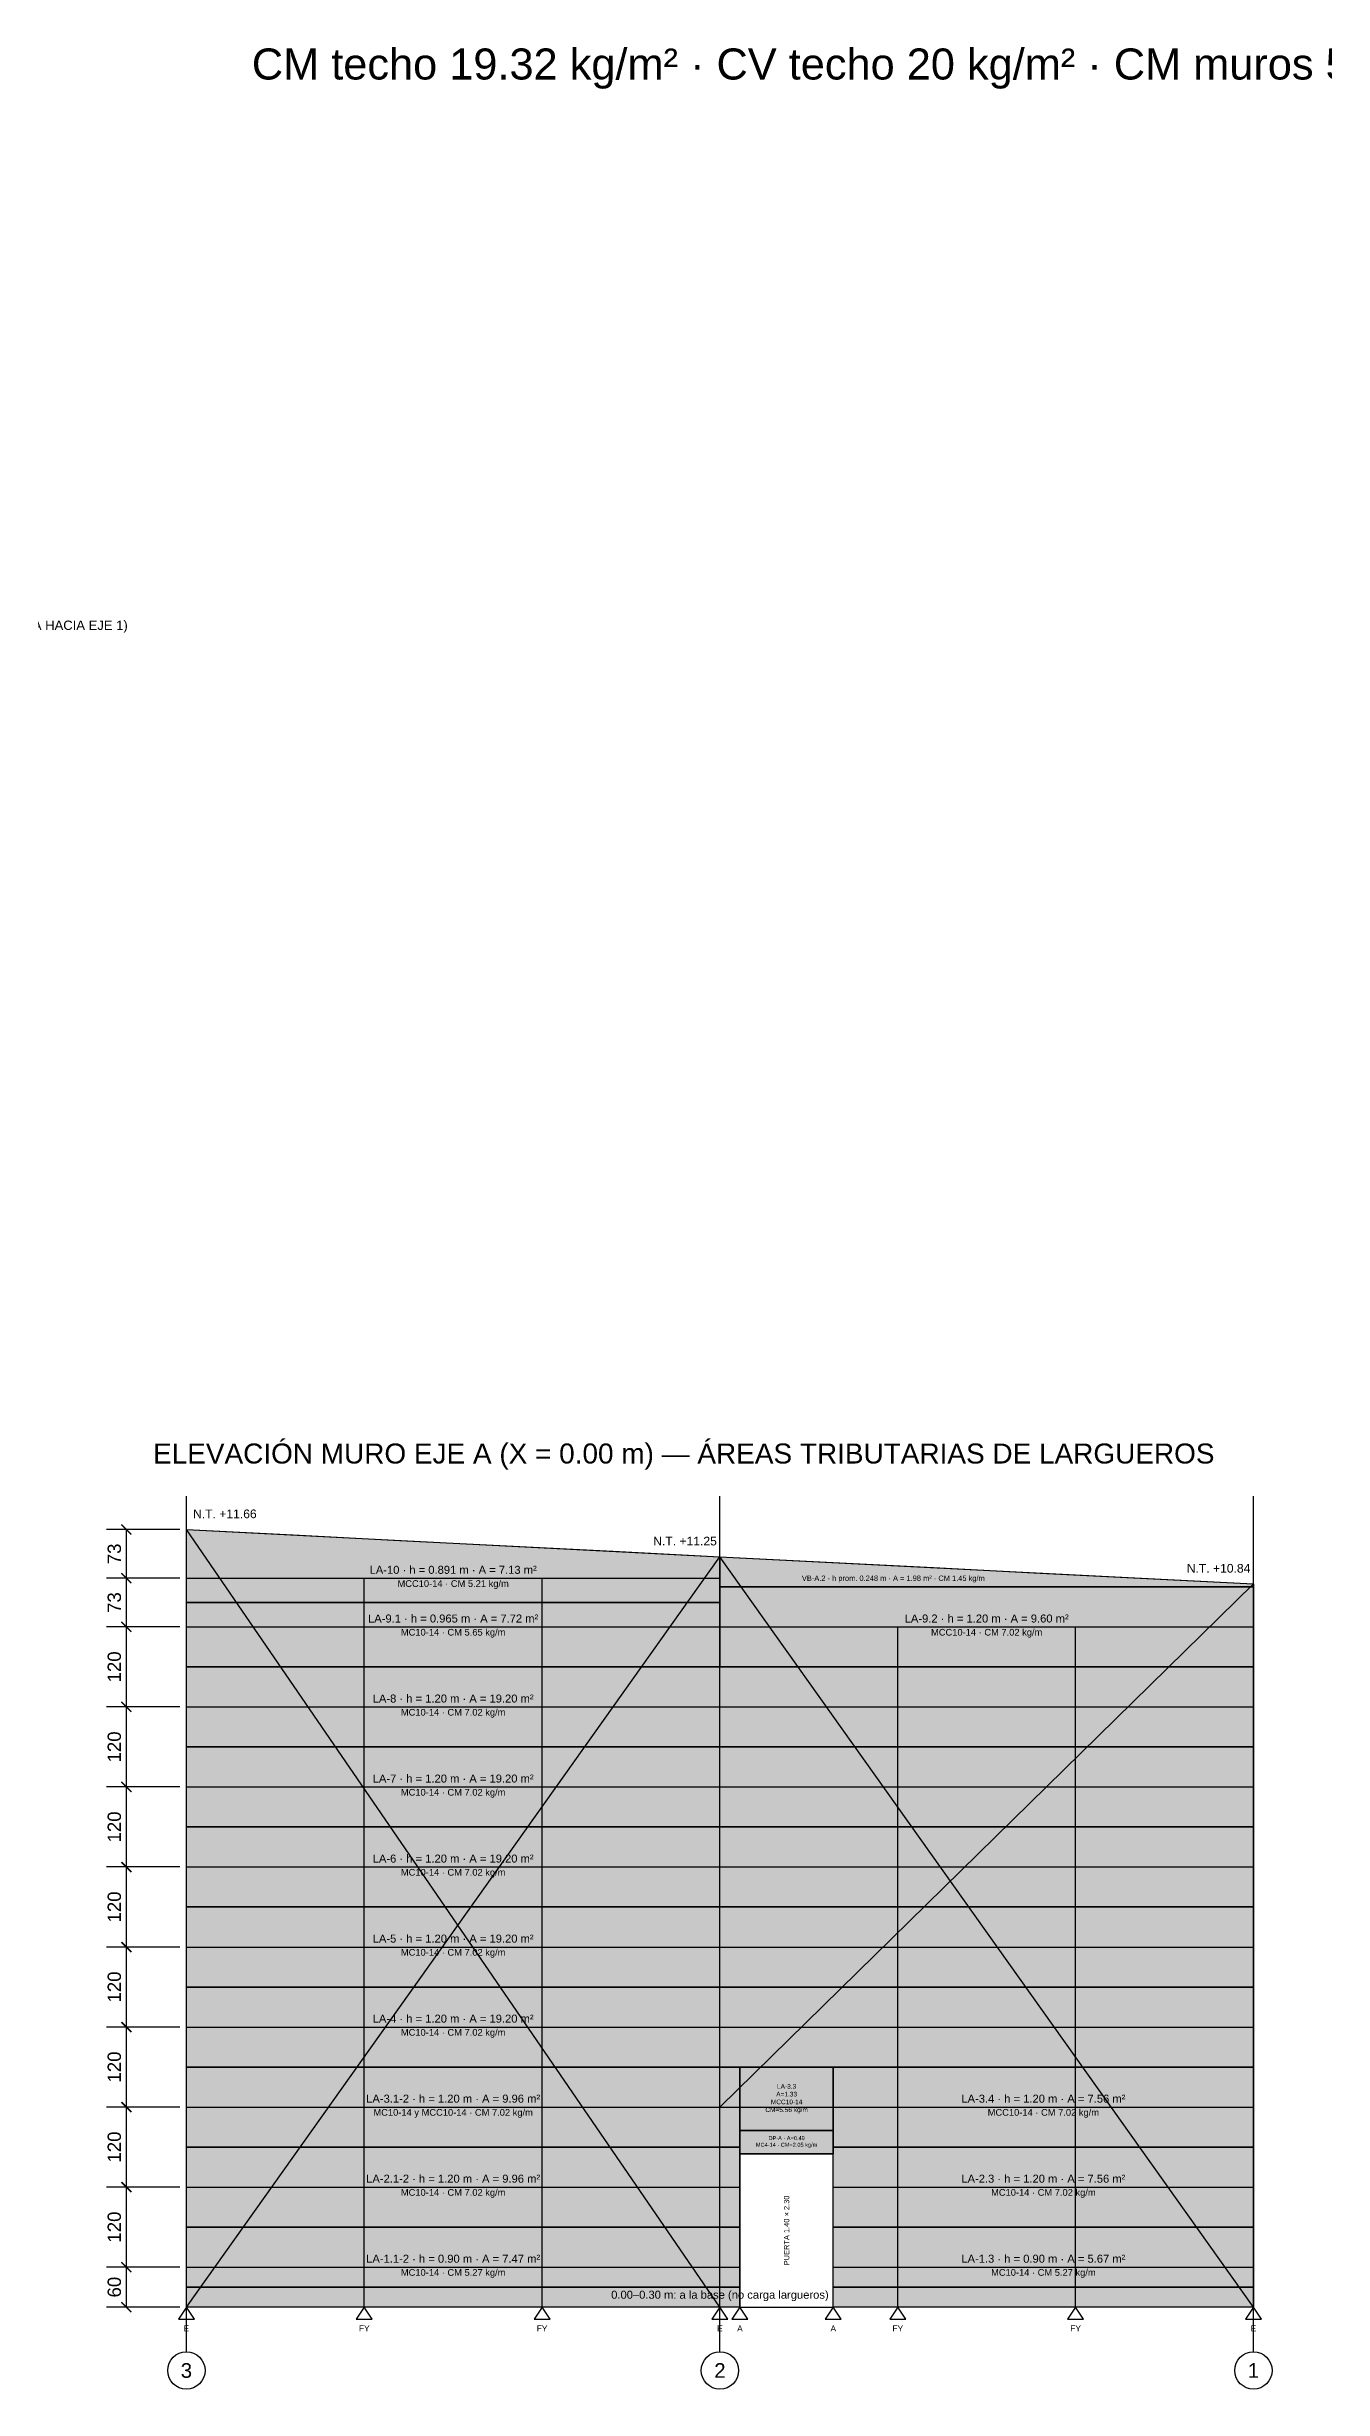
# Model space of a CAD drawing. Header units: metres. Extents: x -1.2 to 75.3, y -35.2 to 2.5.
# Drawn here: x 17.91 to 37.05, y -35.23 to -0.11 of the extents above; entities that cross this region are included whole.
import ezdxf
from ezdxf.enums import TextEntityAlignment as Align

# ---------------------------------------------------------------- set-up
doc = ezdxf.new("R2010")
doc.units = ezdxf.units.M
for name, color, linetype in [('APOYOS', 6, 'Continuous'), ('AT-MUROS', 130, 'Continuous'), ('AT-NO-CARGA', 9, 'Continuous'), ('AT-VIGAS', 30, 'Continuous'), ('COLUMNAS', 7, 'Continuous'), ('COTAS', 3, 'Continuous'), ('EJES', 8, 'Continuous'), ('JAMBAS', 6, 'Continuous'), ('MC10-14', 40, 'Continuous'), ('MC4-14', 30, 'Continuous'), ('MCC10-14', 5, 'Continuous'), ('MCE10-14', 3, 'Continuous'), ('PIPS7', 8, 'Continuous'), ('TENSORES', 1, 'Continuous'), ('TEXTO', 7, 'Continuous'), ('TEXTO-AT', 250, 'Continuous'), ('TITULOS', 2, 'Continuous'), ('VANOS', 8, 'Continuous')]:
    doc.layers.add(name, color=color, linetype=linetype)
doc.styles.add('ARIAL', font='arial.ttf')
doc.dimstyles.new('AT-CM', dxfattribs={"dimtxt": 0.2, "dimasz": 0.15, "dimexe": 0.3, "dimexo": 0.1, "dimgap": 0.08, "dimtad": 1, "dimdec": 0, "dimlfac": 100, "dimtxsty": 'ARIAL', "dimblk": 'ARCHTICK', "dimcen": 2.5, "dimazin": 3, "dimtfac": 1, "dimtmove": 0, "dimatfit": 3})

# ---------------------------------------------------------------- blocks, each defined once
blk = doc.blocks.new('_ARCHTICK')
at = {"color": 0, "linetype": 'ByBlock', "const_width": 0.15}
blk.add_lwpolyline([(-0.5, -0.5), (0.5, 0.5)], dxfattribs=at)

msp = doc.modelspace()

# ---------------------------------------------------------------- hatches: boundary and pattern name
at = {"layer": 'AT-MUROS'}
for color, points in [(254, [(20, -23.435), (20, -22.34), (28, -22.748), (28, -23.435)]), (151, [(20, -24.4), (20, -23.435), (28, -23.435), (28, -24.4)]), (151, [(28, -24.4), (28, -23.2), (36, -23.2), (36, -24.4)]), (254, [(20, -24.4), (36, -24.4), (36, -25.6), (20, -25.6)]), (151, [(20, -25.6), (36, -25.6), (36, -26.8), (20, -26.8)]), (254, [(20, -26.8), (36, -26.8), (36, -28), (20, -28)]), (151, [(20, -28), (36, -28), (36, -29.2), (20, -29.2)]), (254, [(20, -29.2), (36, -29.2), (36, -30.4), (20, -30.4)]), (151, [(20, -30.4), (28.3, -30.4), (28.3, -31.6), (20, -31.6)]), (151, [(28.3, -31.35), (28.3, -30.4), (29.7, -30.4), (29.7, -31.35)]), (151, [(29.7, -31.6), (29.7, -30.4), (36, -30.4), (36, -31.6)]), (254, [(20, -31.6), (28.3, -31.6), (28.3, -32.8), (20, -32.8)]), (31, [(28.3, -31.7), (28.3, -31.35), (29.7, -31.35), (29.7, -31.7)]), (254, [(29.7, -32.8), (29.7, -31.6), (36, -31.6), (36, -32.8)]), (151, [(20, -32.8), (28.3, -32.8), (28.3, -33.7), (20, -33.7)]), (151, [(29.7, -33.7), (29.7, -32.8), (36, -32.8), (36, -33.7)])]:
    msp.add_hatch(color=color, dxfattribs=at).paths.add_polyline_path(points)
at = {"layer": 'AT-NO-CARGA'}
for points in [[(20, -34), (20, -33.7), (28.3, -33.7), (28.3, -34)], [(29.7, -34), (29.7, -33.7), (36, -33.7), (36, -34)]]:
    msp.add_hatch(color=254, dxfattribs=at).paths.add_polyline_path(points)
at = {"layer": 'AT-VIGAS'}
msp.add_hatch(color=31, dxfattribs=at).paths.add_polyline_path([(28, -23.2), (28, -22.748), (36, -23.156), (36, -23.2)])

# ---------------------------------------------------------------- linework, layer by layer
at = {"layer": 'APOYOS'}
for points in [[(20, -34), (19.88, -34.18), (20.12, -34.18)], [(22.66667, -34), (22.54667, -34.18), (22.78667, -34.18)], [(25.33333, -34), (25.21333, -34.18), (25.45333, -34.18)], [(28, -34), (27.88, -34.18), (28.12, -34.18)], [(28.3, -34), (28.18, -34.18), (28.42, -34.18)], [(29.7, -34), (29.58, -34.18), (29.82, -34.18)], [(30.6667, -34), (30.5467, -34.18), (30.7867, -34.18)], [(33.3333, -34), (33.2133, -34.18), (33.4533, -34.18)], [(36, -34), (35.88, -34.18), (36.12, -34.18)]]:
    msp.add_lwpolyline(points, close=True, dxfattribs=at)
at = {"layer": 'AT-MUROS'}
for points in [[(20, -23.435), (20, -22.34), (28, -22.748), (28, -23.435)], [(20, -24.4), (20, -23.435), (28, -23.435), (28, -24.4)], [(28, -24.4), (28, -23.2), (36, -23.2), (36, -24.4)], [(20, -24.4), (36, -24.4), (36, -25.6), (20, -25.6)], [(20, -25.6), (36, -25.6), (36, -26.8), (20, -26.8)], [(20, -26.8), (36, -26.8), (36, -28), (20, -28)], [(20, -28), (36, -28), (36, -29.2), (20, -29.2)], [(20, -29.2), (36, -29.2), (36, -30.4), (20, -30.4)], [(20, -30.4), (28.3, -30.4), (28.3, -31.6), (20, -31.6)], [(28.3, -31.35), (28.3, -30.4), (29.7, -30.4), (29.7, -31.35)], [(29.7, -31.6), (29.7, -30.4), (36, -30.4), (36, -31.6)], [(20, -31.6), (28.3, -31.6), (28.3, -32.8), (20, -32.8)], [(28.3, -31.7), (28.3, -31.35), (29.7, -31.35), (29.7, -31.7)], [(29.7, -32.8), (29.7, -31.6), (36, -31.6), (36, -32.8)], [(20, -32.8), (28.3, -32.8), (28.3, -33.7), (20, -33.7)], [(29.7, -33.7), (29.7, -32.8), (36, -32.8), (36, -33.7)]]:
    msp.add_lwpolyline(points, close=True, dxfattribs=at)
at = {"layer": 'AT-NO-CARGA'}
for points in [[(20, -34), (20, -33.7), (28.3, -33.7), (28.3, -34)], [(29.7, -34), (29.7, -33.7), (36, -33.7), (36, -34)]]:
    msp.add_lwpolyline(points, close=True, dxfattribs=at)
at = {"layer": 'AT-VIGAS'}
msp.add_lwpolyline([(28, -23.2), (28, -22.748), (36, -23.156), (36, -23.2)], close=True, dxfattribs=at)
at = {"layer": 'COLUMNAS'}
for p, q in [((20, -22.6), (20, -22.34)), ((20, -23.8), (20, -22.6)), ((28, -23.8), (28, -22.748)), ((36, -23.8), (36, -23.156)), ((20, -25), (20, -23.8)), ((28, -24.128), (28, -23.8)), ((36, -24.536), (36, -23.8)), ((28, -25), (28, -24.128)), ((36, -25), (36, -24.536)), ((20, -26.2), (20, -25)), ((28, -26.2), (28, -25)), ((36, -26.2), (36, -25)), ((20, -27.4), (20, -26.2)), ((28, -27.4), (28, -26.2)), ((36, -27.4), (36, -26.2)), ((20, -28.6), (20, -27.4)), ((28, -28.6), (28, -27.4)), ((36, -28.6), (36, -27.4)), ((20, -29.8), (20, -28.6)), ((28, -29.8), (28, -28.6)), ((36, -29.8), (36, -28.6)), ((20, -31), (20, -29.8)), ((28, -31), (28, -29.8)), ((36, -31), (36, -29.8)), ((20, -32.2), (20, -31)), ((28, -32.2), (28, -31)), ((36, -32.2), (36, -31)), ((20, -33.4), (20, -32.2)), ((28, -33.4), (28, -32.2)), ((36, -33.4), (36, -32.2)), ((20, -34), (20, -33.4)), ((28, -34), (28, -33.4)), ((36, -34), (36, -33.4))]:
    msp.add_line(p, q, dxfattribs=at)
at = {"layer": 'EJES'}
for p, q in [((20, -34.67), (20, -21.84)), ((28, -34.67), (28, -21.84)), ((36, -34.67), (36, -21.84))]:
    msp.add_line(p, q, dxfattribs=at)
for centre in [(20, -34.95), (28, -34.95), (36, -34.95)]:
    msp.add_circle(centre, 0.28, dxfattribs=at)
at = {"layer": 'JAMBAS'}
for p, q in [((28.3, -31.7), (28.3, -31)), ((29.7, -31.7), (29.7, -31)), ((28.3, -32.2), (28.3, -31.7)), ((29.7, -32.2), (29.7, -31.7)), ((28.3, -33.4), (28.3, -32.2)), ((29.7, -33.4), (29.7, -32.2)), ((28.3, -34), (28.3, -33.4)), ((29.7, -34), (29.7, -33.4))]:
    msp.add_line(p, q, dxfattribs=at)
at = {"layer": 'MC10-14'}
for p, q in [((20, -23.8), (22.66667, -23.8)), ((22.66667, -23.8), (25.33333, -23.8)), ((25.33333, -23.8), (28, -23.8)), ((20, -25), (22.66667, -25)), ((22.66667, -25), (25.33333, -25)), ((25.33333, -25), (28, -25)), ((28, -25), (30.6667, -25)), ((30.6667, -25), (33.3333, -25)), ((33.3333, -25), (36, -25)), ((20, -26.2), (22.66667, -26.2)), ((22.66667, -26.2), (25.33333, -26.2)), ((25.33333, -26.2), (28, -26.2)), ((28, -26.2), (30.6667, -26.2)), ((30.6667, -26.2), (33.3333, -26.2)), ((33.3333, -26.2), (36, -26.2)), ((20, -27.4), (22.66667, -27.4)), ((22.66667, -27.4), (25.33333, -27.4)), ((25.33333, -27.4), (28, -27.4)), ((28, -27.4), (30.6667, -27.4)), ((30.6667, -27.4), (33.3333, -27.4)), ((33.3333, -27.4), (36, -27.4)), ((20, -28.6), (22.66667, -28.6)), ((22.66667, -28.6), (25.33333, -28.6)), ((25.33333, -28.6), (28, -28.6)), ((28, -28.6), (30.6667, -28.6)), ((30.6667, -28.6), (33.3333, -28.6)), ((33.3333, -28.6), (36, -28.6)), ((20, -29.8), (22.66667, -29.8)), ((22.66667, -29.8), (25.33333, -29.8)), ((25.33333, -29.8), (28, -29.8)), ((28, -29.8), (30.6667, -29.8)), ((30.6667, -29.8), (33.3333, -29.8)), ((33.3333, -29.8), (36, -29.8)), ((20, -31), (22.66667, -31)), ((22.66667, -31), (25.33333, -31)), ((25.33333, -31), (28, -31)), ((20, -32.2), (22.66667, -32.2)), ((22.66667, -32.2), (25.33333, -32.2)), ((25.33333, -32.2), (28, -32.2)), ((28, -32.2), (28.3, -32.2)), ((29.7, -32.2), (30.6667, -32.2)), ((30.6667, -32.2), (33.3333, -32.2)), ((33.3333, -32.2), (36, -32.2)), ((20, -33.4), (22.66667, -33.4)), ((22.66667, -33.4), (25.33333, -33.4)), ((25.33333, -33.4), (28, -33.4)), ((28, -33.4), (28.3, -33.4)), ((29.7, -33.4), (30.6667, -33.4)), ((30.6667, -33.4), (33.3333, -33.4)), ((33.3333, -33.4), (36, -33.4))]:
    msp.add_line(p, q, dxfattribs=at)
at = {"layer": 'MC4-14'}
msp.add_line((28.3, -31.7), (29.7, -31.7), dxfattribs=at)
at = {"layer": 'MCC10-14'}
for p, q in [((20, -23.07), (22.667, -23.07)), ((22.667, -23.07), (25.333, -23.07)), ((25.333, -23.07), (28, -23.07)), ((28, -23.8), (30.6667, -23.8)), ((30.6667, -23.8), (33.3333, -23.8)), ((33.3333, -23.8), (36, -23.8)), ((28, -31), (28.3, -31)), ((28.3, -31), (29.7, -31)), ((29.7, -31), (30.6667, -31)), ((30.6667, -31), (33.3333, -31)), ((33.3333, -31), (36, -31))]:
    msp.add_line(p, q, dxfattribs=at)
at = {"layer": 'MCE10-14'}
for p, q in [((20, -22.34), (21.6, -22.4216)), ((21.6, -22.4216), (23.2, -22.5032)), ((23.2, -22.5032), (24.8, -22.5848)), ((24.8, -22.5848), (25.09804, -22.6)), ((25.09804, -22.6), (26.4, -22.6664)), ((26.4, -22.6664), (28, -22.748)), ((28, -22.748), (29.6, -22.8296)), ((29.6, -22.8296), (31.2, -22.9112)), ((31.2, -22.9112), (32.8, -22.9928)), ((32.8, -22.9928), (34.4, -23.0744)), ((34.4, -23.0744), (36, -23.156))]:
    msp.add_line(p, q, dxfattribs=at)
at = {"layer": 'PIPS7'}
for p, q in [((22.667, -23.8), (22.667, -23.07)), ((25.333, -23.8), (25.333, -23.07)), ((22.66667, -25), (22.66667, -23.8)), ((25.33333, -25), (25.33333, -23.8)), ((30.6667, -25), (30.6667, -23.8)), ((33.3333, -25), (33.3333, -23.8)), ((22.66667, -26.2), (22.66667, -25)), ((25.33333, -26.2), (25.33333, -25)), ((30.6667, -26.2), (30.6667, -25)), ((33.3333, -26.2), (33.3333, -25)), ((22.66667, -27.4), (22.66667, -26.2)), ((25.33333, -27.4), (25.33333, -26.2)), ((30.6667, -27.4), (30.6667, -26.2)), ((33.3333, -27.4), (33.3333, -26.2)), ((22.66667, -28.6), (22.66667, -27.4)), ((25.33333, -28.6), (25.33333, -27.4)), ((30.6667, -28.6), (30.6667, -27.4)), ((33.3333, -28.6), (33.3333, -27.4)), ((22.66667, -29.8), (22.66667, -28.6)), ((25.33333, -29.8), (25.33333, -28.6)), ((30.6667, -29.8), (30.6667, -28.6)), ((33.3333, -29.8), (33.3333, -28.6)), ((22.66667, -31), (22.66667, -29.8)), ((25.33333, -31), (25.33333, -29.8)), ((30.6667, -31), (30.6667, -29.8)), ((33.3333, -31), (33.3333, -29.8)), ((22.66667, -32.2), (22.66667, -31)), ((25.33333, -32.2), (25.33333, -31)), ((30.6667, -32.2), (30.6667, -31)), ((33.3333, -32.2), (33.3333, -31)), ((22.66667, -33.4), (22.66667, -32.2)), ((25.33333, -33.4), (25.33333, -32.2)), ((30.6667, -33.4), (30.6667, -32.2)), ((33.3333, -33.4), (33.3333, -32.2)), ((22.66667, -34), (22.66667, -33.4)), ((25.33333, -34), (25.33333, -33.4)), ((30.6667, -34), (30.6667, -33.4)), ((33.3333, -34), (33.3333, -33.4))]:
    msp.add_line(p, q, dxfattribs=at)
at = {"layer": 'TENSORES'}
for p, q in [((28, -34), (20, -22.34)), ((20, -34), (28, -22.748)), ((36, -34), (28, -22.748)), ((28, -31), (36, -23.156))]:
    msp.add_line(p, q, dxfattribs=at)
at = {"layer": 'VANOS'}
msp.add_lwpolyline([(28.3, -34), (29.7, -34), (29.7, -31.7), (28.3, -31.7)], close=True, dxfattribs=at)

# ---------------------------------------------------------------- texts
at = {"layer": 'APOYOS', "style": 'ARIAL'}
for s, p in [('E', (20, -34.32)), ('FY', (22.66667, -34.32)), ('FY', (25.33333, -34.32)), ('E', (28, -34.32)), ('A', (28.3, -34.32)), ('A', (29.7, -34.32)), ('FY', (30.6667, -34.32)), ('FY', (33.3333, -34.32)), ('E', (36, -34.32))]:
    msp.add_text(s, height=0.09, dxfattribs=at).set_placement(p, align=Align.MIDDLE_CENTER)
at = {"layer": 'EJES', "style": 'ARIAL'}
for s, p in [('3', (20, -34.95)), ('2', (28, -34.95)), ('1', (36, -34.95))]:
    msp.add_text(s, height=0.22, dxfattribs=at).set_placement(p, align=Align.MIDDLE_CENTER)
at = {"layer": 'TEXTO', "style": 'ARIAL'}
for s, height, p in [('CM techo 19.32 kg/m² · CV techo 20 kg/m² · CM muros 5.85 kg/m² · ', 0.4650732, (20.98079, -0.59653)), ('PENDIENTE 5.1% (BAJA HACIA EJE 1)', 0.14, (15.6, -8.85)), ('N.T. +11.66', 0.13, (20.1, -22.17)), ('N.T. +11.25', 0.13, (27, -22.578)), ('N.T. +10.84', 0.13, (35, -22.986))]:
    msp.add_text(s, height=height, dxfattribs=at).set_placement(p)
at = {"layer": 'TEXTO-AT', "style": 'ARIAL'}
for s, p in [('LA-10 · h = 0.891 m · A = 7.13 m²', (24, -23.04)), ('LA-9.1 · h = 0.965 m · A = 7.72 m²', (24, -23.77)), ('LA-9.2 · h = 1.20 m · A = 9.60 m²', (32, -23.77)), ('LA-8 · h = 1.20 m · A = 19.20 m²', (24, -24.97)), ('LA-7 · h = 1.20 m · A = 19.20 m²', (24, -26.17)), ('LA-6 · h = 1.20 m · A = 19.20 m²', (24, -27.37)), ('LA-5 · h = 1.20 m · A = 19.20 m²', (24, -28.57)), ('LA-4 · h = 1.20 m · A = 19.20 m²', (24, -29.77)), ('LA-3.1-2 · h = 1.20 m · A = 9.96 m²', (24, -30.97)), ('LA-3.4 · h = 1.20 m · A = 7.56 m²', (32.85, -30.97)), ('LA-2.1-2 · h = 1.20 m · A = 9.96 m²', (24, -32.17)), ('LA-2.3 · h = 1.20 m · A = 7.56 m²', (32.85, -32.17)), ('LA-1.1-2 · h = 0.90 m · A = 7.47 m²', (24, -33.37)), ('LA-1.3 · h = 0.90 m · A = 5.67 m²', (32.85, -33.37)), ('0.00–0.30 m: a la base (no carga largueros)', (28, -33.91))]:
    msp.add_text(s, height=0.12, dxfattribs=at).set_placement(p, align=Align.BOTTOM_CENTER)
for s, p in [('MCC10-14 · CM 5.21 kg/m', (24, -23.1)), ('MC10-14 · CM 5.65 kg/m', (24, -23.83)), ('MCC10-14 · CM 7.02 kg/m', (32, -23.83)), ('MC10-14 · CM 7.02 kg/m', (24, -25.03)), ('MC10-14 · CM 7.02 kg/m', (24, -26.23)), ('MC10-14 · CM 7.02 kg/m', (24, -27.43)), ('MC10-14 · CM 7.02 kg/m', (24, -28.63)), ('MC10-14 · CM 7.02 kg/m', (24, -29.83)), ('MC10-14 y MCC10-14 · CM 7.02 kg/m', (24, -31.03)), ('MCC10-14 · CM 7.02 kg/m', (32.85, -31.03)), ('MC10-14 · CM 7.02 kg/m', (24, -32.23)), ('MC10-14 · CM 7.02 kg/m', (32.85, -32.23)), ('MC10-14 · CM 5.27 kg/m', (24, -33.43)), ('MC10-14 · CM 5.27 kg/m', (32.85, -33.43))]:
    msp.add_text(s, height=0.1, dxfattribs=at).set_placement(p, align=Align.TOP_CENTER)
msp.add_text('VB-A.2 · h prom. 0.248 m · A = 1.98 m² · CM 1.45 kg/m', height=0.08, dxfattribs=at).set_placement((30.6, -23.07), align=Align.MIDDLE_CENTER)
msp.add_text('PUERTA 1.40 × 2.30', height=0.08, rotation=90, dxfattribs=at).set_placement((29, -32.85), align=Align.MIDDLE_CENTER)
at = {"layer": 'TEXTO-AT', "attachment_point": 5, "style": 'ARIAL'}
for s, insert, char_height in [('LA-3.3\\PA=1.33\\PMCC10-14\\PCM=5.56 kg/m', (29, -30.875), 0.07), ('DP-A · A=0.49\\PMC4-14 · CM=2.05 kg/m', (29, -31.525), 0.06)]:
    msp.add_mtext(s, dxfattribs=dict(at, insert=insert, char_height=char_height))
at = {"layer": 'TITULOS', "style": 'ARIAL'}
msp.add_text('ELEVACIÓN MURO EJE A (X = 0.00 m) — ÁREAS TRIBUTARIAS DE LARGUEROS', height=0.3, dxfattribs=at).set_placement((19.5, -21.35))

# ---------------------------------------------------------------- dimensions: what is measured, and where the dimension line sits
at = {"layer": 'COTAS'}
for base, p1, p2 in [((19.1, -23.07), (20, -23.07), (20, -22.34)), ((19.1, -23.8), (20, -23.8), (20, -23.07)), ((19.1, -25), (20, -25), (20, -23.8)), ((19.1, -26.2), (20, -26.2), (20, -25)), ((19.1, -27.4), (20, -27.4), (20, -26.2)), ((19.1, -28.6), (20, -28.6), (20, -27.4)), ((19.1, -29.8), (20, -29.8), (20, -28.6)), ((19.1, -31), (20, -31), (20, -29.8)), ((19.1, -32.2), (20, -32.2), (20, -31)), ((19.1, -33.4), (20, -33.4), (20, -32.2)), ((19.1, -34), (20, -34), (20, -33.4))]:
    msp.add_linear_dim(base=base, p1=p1, p2=p2, angle=90, dimstyle='AT-CM', dxfattribs=at).render()

doc.saveas('drawing.dxf')
